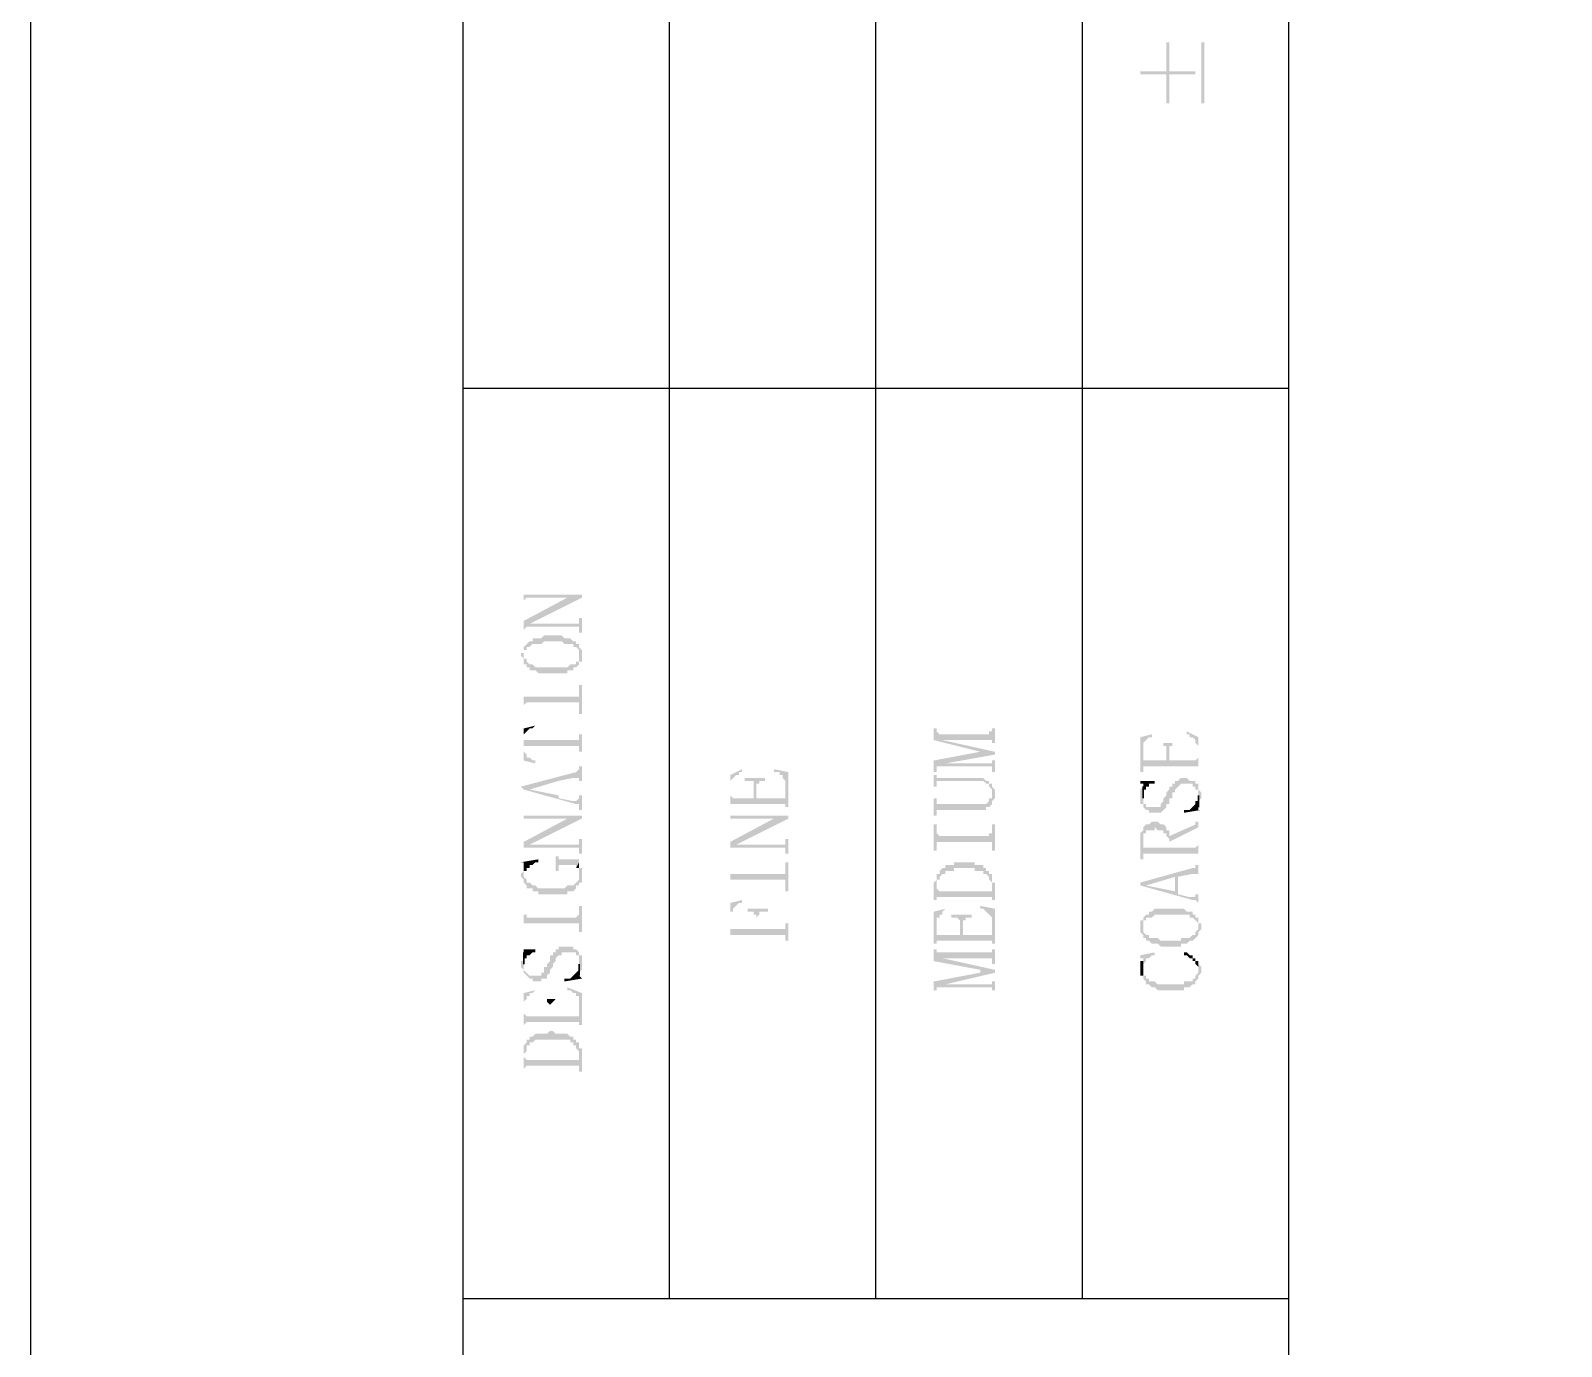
# Model space of a CAD drawing. Header units: inches. Extents: x 3613 to 8393, y -2205 to -794.
# Drawn here: x 3613.22 to 3636.98, y -1988.51 to -1968.09 of the extents above; entities that cross this region are included whole.
import ezdxf

# ---------------------------------------------------------------- set-up
doc = ezdxf.new("R2010")
doc.units = ezdxf.units.IN
doc.header["$MEASUREMENT"] = 0

msp = doc.modelspace()

# ---------------------------------------------------------------- hatches: boundary and pattern name
at = {"transparency": 33554559}
for points in [[(3630.443, -1968.721), (3630.443, -1968.766), (3630.85, -1968.766), (3630.85, -1969.218), (3630.895, -1969.218), (3630.895, -1968.766), (3631.301, -1968.766), (3631.301, -1968.721), (3630.895, -1968.721), (3630.895, -1968.27), (3630.85, -1968.27), (3630.85, -1968.721)], [(3631.436, -1969.218), (3631.436, -1968.27), (3631.391, -1968.27), (3631.391, -1969.218)], [(3620.875, -1976.755), (3620.875, -1976.98), (3620.875, -1976.935), (3620.875, -1976.935), (3620.921, -1976.89), (3621.778, -1976.89), (3621.778, -1976.845), (3620.875, -1976.845)], [(3620.875, -1977.251), (3620.875, -1977.432), (3620.875, -1977.387), (3620.875, -1977.387), (3620.921, -1977.342), (3620.921, -1977.342), (3620.966, -1977.296), (3621.778, -1976.89), (3621.552, -1976.89)], [(3620.921, -1977.342), (3621.733, -1977.342), (3621.733, -1977.387), (3621.733, -1977.432), (3621.778, -1977.432), (3621.778, -1977.206), (3621.733, -1977.206), (3621.733, -1977.296), (3620.966, -1977.296)], [(3620.83, -1977.793), (3620.83, -1977.793), (3620.875, -1977.838), (3620.875, -1977.883), (3620.875, -1977.928), (3620.921, -1977.928), (3620.921, -1977.973), (3620.966, -1977.973), (3620.966, -1978.018), (3621.056, -1978.018), (3621.101, -1978.064), (3621.552, -1978.064), (3621.552, -1978.018), (3621.643, -1978.018), (3621.643, -1977.973), (3621.688, -1977.973), (3621.733, -1977.928), (3621.733, -1977.883), (3621.778, -1977.883), (3621.778, -1977.838), (3621.778, -1977.793), (3621.778, -1977.748), (3621.778, -1977.703), (3621.778, -1977.703), (3621.733, -1977.657), (3621.733, -1977.793), (3621.733, -1977.838), (3621.733, -1977.883), (3621.688, -1977.883), (3621.688, -1977.928), (3621.598, -1977.928), (3621.552, -1977.973), (3621.056, -1977.973), (3621.011, -1977.928), (3620.966, -1977.928), (3620.921, -1977.883), (3620.921, -1977.838), (3620.875, -1977.838), (3620.875, -1977.793), (3620.875, -1977.657), (3620.875, -1977.703), (3620.875, -1977.748), (3620.83, -1977.748)], [(3620.875, -1977.657), (3620.875, -1977.793), (3620.875, -1977.748), (3620.875, -1977.703), (3620.921, -1977.703), (3620.921, -1977.657), (3620.966, -1977.657), (3621.011, -1977.612), (3621.146, -1977.612), (3621.191, -1977.567), (3621.462, -1977.567), (3621.507, -1977.612), (3621.643, -1977.612), (3621.643, -1977.657), (3621.688, -1977.657), (3621.733, -1977.703), (3621.733, -1977.748), (3621.733, -1977.793), (3621.733, -1977.657), (3621.733, -1977.612), (3621.688, -1977.612), (3621.688, -1977.567), (3621.643, -1977.567), (3621.598, -1977.522), (3621.507, -1977.522), (3621.462, -1977.477), (3621.191, -1977.477), (3621.146, -1977.522), (3621.011, -1977.522), (3621.011, -1977.567), (3620.966, -1977.567), (3620.921, -1977.612), (3620.921, -1977.612)], [(3620.875, -1978.244), (3620.875, -1978.695), (3620.875, -1978.56), (3620.875, -1978.56), (3620.921, -1978.515), (3621.733, -1978.515), (3621.733, -1978.695), (3621.778, -1978.695), (3621.778, -1978.244), (3621.733, -1978.244), (3621.733, -1978.38), (3621.733, -1978.425), (3620.875, -1978.425)], [(3620.875, -1978.921), (3620.875, -1979.057), (3620.875, -1979.011), (3620.921, -1978.966), (3620.921, -1978.966), (3620.966, -1978.921), (3621.011, -1978.921), (3621.056, -1978.876), (3621.056, -1978.876)], [(3620.875, -1978.921), (3620.875, -1979.418), (3621.056, -1979.463), (3621.056, -1979.418), (3621.011, -1979.418), (3620.966, -1979.372), (3620.921, -1979.372), (3620.921, -1979.327), (3620.921, -1979.327), (3620.875, -1979.282), (3620.875, -1979.057)], [(3620.875, -1979.057), (3620.875, -1979.237), (3620.875, -1979.192), (3621.733, -1979.192), (3621.733, -1979.237), (3621.733, -1979.282), (3621.778, -1979.282), (3621.778, -1979.011), (3621.733, -1979.011), (3621.733, -1979.057), (3621.733, -1979.102), (3620.875, -1979.102)], [(3627.239, -1978.921), (3627.239, -1979.102), (3627.961, -1979.282), (3627.961, -1979.282), (3628.187, -1979.327), (3628.187, -1979.282), (3627.374, -1979.102), (3627.374, -1979.102), (3627.329, -1979.011), (3627.329, -1979.011), (3627.284, -1978.966), (3627.284, -1978.921), (3627.284, -1978.921)], [(3627.329, -1979.011), (3627.374, -1979.102), (3628.142, -1979.102), (3628.142, -1979.147), (3628.187, -1979.147), (3628.187, -1978.921), (3628.142, -1978.921), (3628.142, -1978.966), (3628.097, -1978.966), (3628.097, -1979.011)], [(3630.443, -1979.057), (3630.443, -1979.598), (3630.489, -1979.598), (3630.489, -1979.192), (3630.489, -1979.147), (3630.489, -1979.147), (3630.534, -1979.102), (3630.534, -1979.102), (3630.579, -1979.057), (3630.624, -1979.057), (3630.624, -1979.011), (3630.624, -1979.011)], [(3631.166, -1979.011), (3631.211, -1979.011), (3631.211, -1979.057), (3631.256, -1979.057), (3631.301, -1979.102), (3631.301, -1979.147), (3631.301, -1979.147), (3631.346, -1979.192), (3631.346, -1979.598), (3631.346, -1979.057), (3631.166, -1978.966)], [(3627.239, -1979.418), (3627.239, -1979.598), (3627.284, -1979.598), (3627.284, -1979.553), (3627.284, -1979.508), (3627.329, -1979.508), (3627.42, -1979.463), (3628.187, -1979.327), (3627.961, -1979.282)], [(3630.489, -1979.553), (3630.489, -1979.508), (3631.346, -1979.508), (3631.346, -1979.553), (3631.346, -1979.372), (3631.346, -1979.372), (3631.301, -1979.418), (3630.895, -1979.418), (3630.895, -1979.282), (3630.85, -1979.418), (3630.489, -1979.418), (3630.489, -1979.237)], [(3630.714, -1979.147), (3630.804, -1979.147), (3630.804, -1979.192), (3630.85, -1979.192), (3630.85, -1979.418), (3630.895, -1979.282), (3630.895, -1979.237), (3630.895, -1979.192), (3630.94, -1979.192), (3630.94, -1979.147), (3631.03, -1979.147)], [(3620.83, -1979.824), (3620.875, -1979.869), (3620.966, -1979.869), (3621.417, -1979.734), (3621.417, -1979.959), (3621.417, -1979.734), (3621.643, -1979.688), (3621.733, -1979.688), (3621.733, -1979.734), (3621.778, -1979.734), (3621.778, -1979.508), (3621.733, -1979.508), (3621.733, -1979.553), (3621.733, -1979.553), (3621.688, -1979.598), (3621.688, -1979.598)], [(3624.08, -1979.643), (3624.08, -1980.14), (3624.08, -1979.779), (3624.08, -1979.734), (3624.125, -1979.688), (3624.125, -1979.688), (3624.17, -1979.643), (3624.215, -1979.643), (3624.215, -1979.598), (3624.26, -1979.598), (3624.26, -1979.553)], [(3624.757, -1979.598), (3624.847, -1979.598), (3624.847, -1979.643), (3624.892, -1979.643), (3624.892, -1979.688), (3624.892, -1979.688), (3624.937, -1979.734), (3624.937, -1980.14), (3624.982, -1980.14), (3624.982, -1979.598), (3624.757, -1979.553)], [(3627.329, -1979.508), (3628.142, -1979.508), (3628.142, -1979.553), (3628.142, -1979.598), (3628.187, -1979.598), (3628.187, -1979.418), (3628.142, -1979.418), (3628.142, -1979.463), (3627.42, -1979.463)], [(3620.875, -1979.869), (3621.688, -1980.095), (3621.733, -1980.095), (3621.733, -1980.14), (3621.733, -1980.185), (3621.778, -1980.185), (3621.778, -1979.959), (3621.733, -1979.959), (3621.733, -1980.004), (3621.733, -1980.004), (3621.688, -1980.049), (3621.643, -1980.049), (3621.417, -1980.004), (3621.417, -1979.734), (3621.417, -1979.959), (3620.966, -1979.869), (3620.966, -1979.869)], [(3624.08, -1980.14), (3624.08, -1980.095), (3624.937, -1980.095), (3624.937, -1980.14), (3624.937, -1979.959), (3624.937, -1980.004), (3624.486, -1980.004), (3624.486, -1979.824), (3624.441, -1980.004), (3624.125, -1980.004), (3624.08, -1979.959), (3624.08, -1979.779)], [(3624.305, -1979.688), (3624.305, -1979.734), (3624.441, -1979.734), (3624.441, -1979.779), (3624.441, -1979.824), (3624.441, -1980.004), (3624.486, -1979.824), (3624.486, -1979.779), (3624.531, -1979.779), (3624.531, -1979.734), (3624.621, -1979.734), (3624.621, -1979.688)], [(3627.239, -1979.643), (3627.239, -1979.824), (3627.284, -1979.824), (3627.284, -1979.779), (3627.284, -1979.734), (3628.006, -1979.734), (3628.051, -1979.779), (3628.097, -1979.779), (3628.097, -1979.824), (3628.097, -1979.824), (3628.142, -1979.869), (3628.142, -1979.914), (3628.142, -1979.779), (3628.097, -1979.779), (3628.097, -1979.734), (3628.051, -1979.734), (3628.006, -1979.688), (3627.284, -1979.688), (3627.284, -1979.643), (3627.284, -1979.643)], [(3630.443, -1979.959), (3630.443, -1980.049), (3630.443, -1980.095), (3630.489, -1980.095), (3630.489, -1980.14), (3630.489, -1980.14), (3630.534, -1980.185), (3630.579, -1980.185), (3630.579, -1980.23), (3630.759, -1980.23), (3630.804, -1980.185), (3630.804, -1980.185), (3630.85, -1980.14), (3630.85, -1980.095), (3630.895, -1980.095), (3630.895, -1980.004), (3630.94, -1980.004), (3630.94, -1979.914), (3630.985, -1979.914), (3630.985, -1979.869), (3630.985, -1979.869), (3631.03, -1979.824), (3631.03, -1979.824), (3631.075, -1979.779), (3631.256, -1979.779), (3631.256, -1979.824), (3631.301, -1979.824), (3631.301, -1979.869), (3631.346, -1979.869), (3631.346, -1979.914), (3631.346, -1980.095), (3631.346, -1980.049), (3631.346, -1980.049), (3631.391, -1980.004), (3631.391, -1979.959), (3631.391, -1979.914), (3631.391, -1979.914), (3631.346, -1979.869), (3631.346, -1979.824), (3631.346, -1979.779), (3631.301, -1979.779), (3631.301, -1979.734), (3631.211, -1979.734), (3631.166, -1979.688), (3631.075, -1979.688), (3631.03, -1979.734), (3630.985, -1979.734), (3630.985, -1979.779), (3630.94, -1979.779), (3630.94, -1979.824), (3630.895, -1979.824), (3630.895, -1979.869), (3630.895, -1979.869), (3630.85, -1979.914), (3630.85, -1979.959), (3630.85, -1979.959), (3630.804, -1980.004), (3630.804, -1980.049), (3630.804, -1980.049), (3630.759, -1980.095), (3630.759, -1980.14), (3630.534, -1980.14), (3630.534, -1980.095), (3630.489, -1980.095), (3630.489, -1980.049), (3630.489, -1980.004), (3630.489, -1979.824), (3630.443, -1979.869), (3630.443, -1979.914)], [(3630.443, -1979.734), (3630.443, -1979.779), (3630.489, -1979.779), (3630.489, -1979.914), (3630.489, -1979.869), (3630.534, -1979.869), (3630.534, -1979.824), (3630.579, -1979.824), (3630.579, -1979.779), (3630.669, -1979.779), (3630.669, -1979.734)], [(3627.239, -1980.004), (3627.239, -1980.275), (3627.284, -1980.275), (3627.284, -1980.23), (3627.284, -1980.185), (3628.051, -1980.185), (3628.051, -1980.14), (3628.097, -1980.14), (3628.142, -1980.095), (3628.142, -1980.049), (3628.142, -1980.049), (3628.187, -1980.004), (3628.187, -1979.959), (3628.187, -1979.914), (3628.187, -1979.869), (3628.142, -1979.824), (3628.142, -1979.959), (3628.142, -1980.004), (3628.097, -1980.004), (3628.097, -1980.049), (3628.097, -1980.049), (3628.051, -1980.095), (3627.284, -1980.095), (3627.284, -1980.004)], [(3631.12, -1980.23), (3631.12, -1980.23), (3631.391, -1980.185), (3631.346, -1980.185), (3631.346, -1980.14), (3631.346, -1980.004), (3631.346, -1980.049), (3631.301, -1980.049), (3631.301, -1980.095), (3631.301, -1980.095), (3631.256, -1980.14), (3631.256, -1980.14), (3631.211, -1980.185), (3631.12, -1980.185)], [(3620.875, -1980.185), (3620.875, -1980.411), (3620.875, -1980.32), (3621.778, -1980.32), (3621.778, -1980.275), (3620.875, -1980.275)], [(3624.08, -1980.185), (3624.08, -1980.411), (3624.08, -1980.365), (3624.08, -1980.32), (3624.982, -1980.32), (3624.982, -1980.275), (3624.08, -1980.275)], [(3620.875, -1980.681), (3620.875, -1980.862), (3620.875, -1980.772), (3620.921, -1980.772), (3620.966, -1980.726), (3621.778, -1980.32), (3621.552, -1980.32)], [(3624.08, -1980.681), (3624.08, -1980.862), (3624.08, -1980.817), (3624.08, -1980.772), (3624.125, -1980.772), (3624.17, -1980.726), (3624.982, -1980.32), (3624.757, -1980.32)], [(3627.239, -1980.411), (3627.239, -1980.817), (3627.284, -1980.817), (3627.284, -1980.681), (3628.142, -1980.681), (3628.142, -1980.817), (3628.187, -1980.817), (3628.187, -1980.411), (3628.142, -1980.411), (3628.142, -1980.546), (3628.097, -1980.546), (3628.097, -1980.591), (3627.329, -1980.591), (3627.284, -1980.546), (3627.284, -1980.411)], [(3630.443, -1980.636), (3630.443, -1980.952), (3630.489, -1980.952), (3630.489, -1980.636), (3630.489, -1980.546), (3630.534, -1980.546), (3630.534, -1980.501), (3630.669, -1980.501), (3630.669, -1980.456), (3630.669, -1980.456), (3630.714, -1980.501), (3630.804, -1980.501), (3630.804, -1980.546), (3630.85, -1980.546), (3630.85, -1980.591), (3630.85, -1980.591), (3630.895, -1980.636), (3630.895, -1980.772), (3630.895, -1980.501), (3630.85, -1980.501), (3630.85, -1980.456), (3630.85, -1980.456), (3630.804, -1980.411), (3630.759, -1980.411), (3630.714, -1980.365), (3630.624, -1980.365), (3630.579, -1980.411), (3630.534, -1980.411), (3630.489, -1980.456), (3630.489, -1980.501), (3630.489, -1980.501), (3630.443, -1980.546), (3630.443, -1980.591), (3630.443, -1980.591)], [(3630.489, -1980.907), (3630.489, -1980.862), (3631.346, -1980.862), (3631.346, -1980.952), (3631.346, -1980.681), (3631.346, -1980.726), (3631.346, -1980.726), (3631.301, -1980.772), (3630.895, -1980.772), (3630.895, -1980.546), (3630.895, -1980.501), (3630.895, -1980.772), (3630.489, -1980.772), (3630.489, -1980.681)], [(3630.895, -1980.591), (3630.895, -1980.681), (3631.346, -1980.456), (3631.346, -1980.32), (3631.346, -1980.365), (3631.301, -1980.365), (3631.301, -1980.411), (3631.301, -1980.411)], [(3620.921, -1980.772), (3621.733, -1980.772), (3621.733, -1980.862), (3621.778, -1980.862), (3621.778, -1980.636), (3621.733, -1980.636), (3621.733, -1980.681), (3621.733, -1980.726), (3620.966, -1980.726)], [(3624.125, -1980.772), (3624.937, -1980.772), (3624.937, -1980.862), (3624.982, -1980.862), (3624.982, -1980.636), (3624.937, -1980.636), (3624.937, -1980.681), (3624.937, -1980.726), (3624.17, -1980.726)], [(3620.83, -1980.997), (3620.875, -1980.997), (3620.875, -1981.042), (3620.875, -1981.178), (3620.875, -1981.133), (3620.921, -1981.133), (3620.921, -1981.087), (3620.966, -1981.087), (3620.966, -1981.042), (3621.011, -1981.042), (3621.056, -1980.997), (3621.101, -1980.997), (3621.101, -1980.952)], [(3621.372, -1980.907), (3621.372, -1981.133), (3621.417, -1981.133), (3621.417, -1981.087), (3621.417, -1981.042), (3621.688, -1981.042), (3621.688, -1981.087), (3621.733, -1980.997), (3621.733, -1980.952), (3621.417, -1980.952), (3621.417, -1980.907), (3621.417, -1980.907)], [(3621.688, -1981.087), (3621.733, -1981.087), (3621.733, -1981.178), (3621.733, -1981.042), (3621.733, -1980.997)], [(3624.08, -1980.997), (3624.08, -1981.449), (3624.08, -1981.313), (3624.08, -1981.268), (3624.937, -1981.268), (3624.937, -1981.449), (3624.982, -1981.449), (3624.982, -1980.997), (3624.937, -1980.997), (3624.937, -1981.133), (3624.937, -1981.178), (3624.08, -1981.178), (3624.08, -1981.133)], [(3627.239, -1981.358), (3627.239, -1981.584), (3627.284, -1981.584), (3627.284, -1981.358), (3627.284, -1981.313), (3627.284, -1981.268), (3627.329, -1981.268), (3627.329, -1981.223), (3627.329, -1981.223), (3627.374, -1981.178), (3627.42, -1981.178), (3627.42, -1981.133), (3627.555, -1981.133), (3627.555, -1981.087), (3627.871, -1981.087), (3627.871, -1981.133), (3628.006, -1981.133), (3628.006, -1981.178), (3628.051, -1981.178), (3628.097, -1981.223), (3628.097, -1981.268), (3628.097, -1981.268), (3628.142, -1981.313), (3628.142, -1981.584), (3628.187, -1981.584), (3628.187, -1981.358), (3628.187, -1981.313), (3628.142, -1981.313), (3628.142, -1981.223), (3628.142, -1981.178), (3628.097, -1981.178), (3628.097, -1981.133), (3628.051, -1981.133), (3628.051, -1981.087), (3628.006, -1981.087), (3628.006, -1981.042), (3627.871, -1981.042), (3627.871, -1980.997), (3627.555, -1980.997), (3627.555, -1981.042), (3627.42, -1981.042), (3627.42, -1981.087), (3627.374, -1981.087), (3627.329, -1981.133), (3627.329, -1981.178), (3627.284, -1981.178), (3627.284, -1981.223), (3627.284, -1981.268), (3627.284, -1981.268), (3627.239, -1981.313), (3627.239, -1981.313)], [(3630.443, -1981.313), (3630.443, -1981.358), (3630.534, -1981.358), (3630.985, -1981.223), (3630.985, -1981.449), (3631.03, -1981.223), (3631.256, -1981.178), (3631.346, -1981.178), (3631.346, -1981.223), (3631.346, -1980.997), (3631.346, -1981.042), (3631.301, -1981.042), (3631.301, -1981.087), (3631.256, -1981.087)], [(3620.83, -1981.178), (3620.83, -1981.223), (3620.83, -1981.223), (3620.875, -1981.268), (3620.875, -1981.313), (3620.875, -1981.313), (3620.921, -1981.358), (3620.921, -1981.403), (3621.011, -1981.403), (3621.011, -1981.449), (3621.101, -1981.449), (3621.101, -1981.494), (3621.552, -1981.494), (3621.552, -1981.449), (3621.643, -1981.449), (3621.688, -1981.403), (3621.688, -1981.358), (3621.733, -1981.358), (3621.733, -1981.313), (3621.778, -1981.313), (3621.778, -1981.268), (3621.778, -1981.178), (3621.778, -1981.133), (3621.778, -1981.087), (3621.733, -1981.087), (3621.733, -1981.223), (3621.733, -1981.268), (3621.733, -1981.268), (3621.688, -1981.313), (3621.688, -1981.313), (3621.643, -1981.358), (3621.552, -1981.358), (3621.507, -1981.403), (3621.101, -1981.403), (3621.056, -1981.358), (3621.011, -1981.358), (3620.966, -1981.313), (3620.921, -1981.313), (3620.921, -1981.268), (3620.921, -1981.268), (3620.875, -1981.223), (3620.875, -1981.087), (3620.875, -1981.133), (3620.875, -1981.133)], [(3630.443, -1981.358), (3631.256, -1981.584), (3631.301, -1981.584), (3631.346, -1981.629), (3631.346, -1981.674), (3631.346, -1981.449), (3631.346, -1981.494), (3631.301, -1981.494), (3631.301, -1981.539), (3631.211, -1981.539), (3631.03, -1981.494), (3631.03, -1981.223), (3630.985, -1981.449), (3630.534, -1981.358), (3630.534, -1981.358)], [(3627.284, -1981.584), (3627.284, -1981.539), (3628.142, -1981.539), (3628.142, -1981.584), (3628.142, -1981.403), (3628.142, -1981.449), (3627.329, -1981.449), (3627.284, -1981.403), (3627.284, -1981.358)], [(3620.875, -1981.674), (3620.875, -1982.08), (3620.875, -1981.945), (3621.733, -1981.945), (3621.733, -1982.08), (3621.778, -1982.08), (3621.778, -1981.674), (3621.733, -1981.674), (3621.733, -1981.81), (3621.733, -1981.81), (3621.688, -1981.855), (3620.921, -1981.855), (3620.921, -1981.81), (3620.875, -1981.81)], [(3624.08, -1981.629), (3624.08, -1982.216), (3624.08, -1981.855), (3624.08, -1981.764), (3624.125, -1981.764), (3624.125, -1981.719), (3624.125, -1981.719), (3624.17, -1981.674), (3624.17, -1981.674), (3624.215, -1981.629), (3624.26, -1981.629), (3624.26, -1981.584)], [(3627.961, -1981.719), (3628.006, -1981.719), (3628.051, -1981.764), (3628.051, -1981.764), (3628.097, -1981.81), (3628.097, -1981.81), (3628.142, -1981.855), (3628.142, -1981.9), (3628.142, -1982.261), (3628.187, -1982.261), (3628.187, -1981.719), (3627.961, -1981.674)], [(3624.08, -1982.171), (3624.08, -1982.126), (3624.937, -1982.126), (3624.937, -1982.216), (3624.982, -1982.216), (3624.982, -1981.945), (3624.937, -1981.945), (3624.937, -1981.99), (3624.937, -1982.035), (3624.486, -1982.035), (3624.486, -1981.855), (3624.486, -1982.035), (3624.08, -1982.035), (3624.08, -1981.855)], [(3624.351, -1981.719), (3624.351, -1981.764), (3624.441, -1981.764), (3624.441, -1981.81), (3624.486, -1981.81), (3624.486, -1982.035), (3624.486, -1981.855), (3624.486, -1981.855), (3624.531, -1981.81), (3624.531, -1981.764), (3624.667, -1981.764), (3624.667, -1981.719)], [(3627.239, -1981.764), (3627.239, -1982.261), (3627.284, -1982.261), (3627.284, -1981.9), (3627.284, -1981.855), (3627.329, -1981.855), (3627.329, -1981.81), (3627.374, -1981.81), (3627.374, -1981.764), (3627.374, -1981.764), (3627.42, -1981.719), (3627.465, -1981.719), (3627.42, -1981.719)], [(3627.284, -1982.261), (3627.284, -1982.216), (3628.142, -1982.216), (3628.142, -1982.261), (3628.142, -1982.08), (3628.142, -1982.126), (3627.69, -1982.126), (3627.69, -1981.945), (3627.645, -1982.126), (3627.284, -1982.126), (3627.284, -1982.08), (3627.284, -1981.9)], [(3627.51, -1981.81), (3627.51, -1981.855), (3627.6, -1981.855), (3627.645, -1981.9), (3627.645, -1981.945), (3627.645, -1982.126), (3627.69, -1981.945), (3627.69, -1981.9), (3627.735, -1981.9), (3627.735, -1981.855), (3627.826, -1981.855), (3627.826, -1981.81)], [(3630.443, -1981.99), (3630.443, -1982.035), (3630.443, -1982.08), (3630.443, -1982.08), (3630.489, -1982.126), (3630.489, -1982.171), (3630.534, -1982.171), (3630.534, -1982.216), (3630.579, -1982.216), (3630.624, -1982.261), (3630.714, -1982.261), (3630.759, -1982.306), (3631.075, -1982.306), (3631.075, -1982.261), (3631.166, -1982.261), (3631.211, -1982.216), (3631.256, -1982.216), (3631.301, -1982.171), (3631.301, -1982.171), (3631.346, -1982.126), (3631.346, -1982.08), (3631.346, -1982.08), (3631.391, -1982.035), (3631.391, -1981.99), (3631.391, -1981.945), (3631.346, -1981.945), (3631.346, -1981.9), (3631.346, -1981.99), (3631.346, -1982.035), (3631.346, -1982.035), (3631.301, -1982.08), (3631.301, -1982.126), (3631.256, -1982.126), (3631.211, -1982.171), (3631.075, -1982.171), (3631.075, -1982.216), (3630.759, -1982.216), (3630.714, -1982.171), (3630.579, -1982.171), (3630.579, -1982.126), (3630.534, -1982.126), (3630.489, -1982.08), (3630.489, -1982.035), (3630.489, -1981.9), (3630.443, -1981.9), (3630.443, -1981.945)], [(3630.489, -1981.9), (3630.489, -1981.99), (3630.489, -1981.945), (3630.489, -1981.9), (3630.534, -1981.9), (3630.534, -1981.855), (3630.624, -1981.855), (3630.669, -1981.81), (3631.211, -1981.81), (3631.211, -1981.855), (3631.256, -1981.855), (3631.301, -1981.9), (3631.301, -1981.9), (3631.346, -1981.945), (3631.346, -1981.99), (3631.346, -1981.855), (3631.301, -1981.855), (3631.301, -1981.81), (3631.256, -1981.81), (3631.256, -1981.764), (3631.166, -1981.764), (3631.12, -1981.719), (3630.669, -1981.719), (3630.624, -1981.764), (3630.579, -1981.764), (3630.579, -1981.81), (3630.534, -1981.81), (3630.489, -1981.855), (3630.489, -1981.855)], [(3620.83, -1982.577), (3620.83, -1982.622), (3620.83, -1982.622), (3620.875, -1982.667), (3620.875, -1982.712), (3620.875, -1982.712), (3620.921, -1982.757), (3620.921, -1982.757), (3620.966, -1982.803), (3621.011, -1982.803), (3621.011, -1982.848), (3621.146, -1982.848), (3621.146, -1982.803), (3621.236, -1982.803), (3621.236, -1982.757), (3621.236, -1982.757), (3621.282, -1982.712), (3621.282, -1982.667), (3621.282, -1982.667), (3621.327, -1982.622), (3621.327, -1982.577), (3621.327, -1982.577), (3621.372, -1982.532), (3621.372, -1982.487), (3621.372, -1982.487), (3621.417, -1982.441), (3621.462, -1982.441), (3621.462, -1982.396), (3621.688, -1982.396), (3621.688, -1982.441), (3621.733, -1982.441), (3621.733, -1982.487), (3621.733, -1982.712), (3621.778, -1982.667), (3621.778, -1982.577), (3621.778, -1982.487), (3621.778, -1982.441), (3621.733, -1982.441), (3621.733, -1982.396), (3621.733, -1982.396), (3621.688, -1982.351), (3621.643, -1982.351), (3621.643, -1982.306), (3621.417, -1982.306), (3621.417, -1982.351), (3621.372, -1982.351), (3621.372, -1982.396), (3621.327, -1982.396), (3621.327, -1982.441), (3621.282, -1982.441), (3621.282, -1982.532), (3621.282, -1982.532), (3621.236, -1982.577), (3621.236, -1982.622), (3621.191, -1982.622), (3621.191, -1982.667), (3621.191, -1982.712), (3621.146, -1982.712), (3621.146, -1982.757), (3620.966, -1982.757), (3620.921, -1982.712), (3620.921, -1982.712), (3620.875, -1982.667), (3620.875, -1982.441), (3620.875, -1982.487), (3620.875, -1982.532), (3620.83, -1982.532)], [(3620.83, -1982.351), (3620.875, -1982.351), (3620.875, -1982.396), (3620.875, -1982.532), (3620.875, -1982.487), (3620.921, -1982.487), (3620.921, -1982.441), (3620.966, -1982.441), (3621.011, -1982.396), (3621.056, -1982.396), (3621.056, -1982.351), (3621.056, -1982.351)], [(3627.239, -1982.351), (3627.239, -1982.532), (3627.961, -1982.667), (3627.961, -1982.712), (3628.187, -1982.712), (3628.187, -1982.667), (3627.374, -1982.487), (3627.374, -1982.487), (3627.329, -1982.396), (3627.284, -1982.396), (3627.284, -1982.351), (3627.284, -1982.351)], [(3627.329, -1982.396), (3627.374, -1982.487), (3628.142, -1982.487), (3628.142, -1982.532), (3628.142, -1982.577), (3628.187, -1982.577), (3628.187, -1982.351), (3628.142, -1982.351), (3628.142, -1982.396), (3628.097, -1982.396)], [(3630.443, -1982.441), (3630.443, -1982.487), (3630.489, -1982.487), (3630.489, -1982.757), (3630.489, -1982.622), (3630.489, -1982.577), (3630.489, -1982.577), (3630.534, -1982.532), (3630.534, -1982.487), (3630.579, -1982.487), (3630.624, -1982.441), (3630.669, -1982.441), (3630.669, -1982.396)], [(3631.12, -1982.441), (3631.166, -1982.441), (3631.211, -1982.487), (3631.256, -1982.487), (3631.256, -1982.532), (3631.301, -1982.532), (3631.301, -1982.577), (3631.301, -1982.577), (3631.346, -1982.622), (3631.346, -1982.667), (3631.346, -1982.532), (3631.301, -1982.532), (3631.301, -1982.487), (3631.256, -1982.487), (3631.256, -1982.441), (3631.211, -1982.441), (3631.166, -1982.396), (3631.12, -1982.396)], [(3621.507, -1982.803), (3621.507, -1982.848), (3621.778, -1982.803), (3621.778, -1982.803), (3621.733, -1982.757), (3621.733, -1982.622), (3621.733, -1982.667), (3621.733, -1982.667), (3621.688, -1982.712), (3621.688, -1982.712), (3621.643, -1982.757), (3621.643, -1982.757), (3621.598, -1982.803), (3621.552, -1982.803)], [(3630.443, -1982.622), (3630.443, -1982.667), (3630.443, -1982.712), (3630.443, -1982.757), (3630.489, -1982.757), (3630.489, -1982.487), (3630.489, -1982.532), (3630.443, -1982.532), (3630.443, -1982.577)], [(3630.489, -1982.757), (3630.489, -1982.803), (3630.489, -1982.803), (3630.534, -1982.848), (3630.534, -1982.893), (3630.579, -1982.893), (3630.624, -1982.938), (3630.669, -1982.938), (3630.714, -1982.983), (3631.12, -1982.983), (3631.12, -1982.938), (3631.211, -1982.938), (3631.256, -1982.893), (3631.301, -1982.893), (3631.301, -1982.848), (3631.301, -1982.848), (3631.346, -1982.803), (3631.346, -1982.757), (3631.346, -1982.757), (3631.391, -1982.712), (3631.391, -1982.667), (3631.391, -1982.622), (3631.391, -1982.622), (3631.346, -1982.577), (3631.346, -1982.532), (3631.346, -1982.667), (3631.346, -1982.712), (3631.346, -1982.712), (3631.301, -1982.757), (3631.301, -1982.803), (3631.256, -1982.803), (3631.256, -1982.848), (3631.12, -1982.848), (3631.12, -1982.893), (3630.714, -1982.893), (3630.669, -1982.848), (3630.579, -1982.848), (3630.579, -1982.803), (3630.534, -1982.803), (3630.534, -1982.757), (3630.489, -1982.757), (3630.489, -1982.712), (3630.489, -1982.667), (3630.489, -1982.667)], [(3627.239, -1982.848), (3627.239, -1982.983), (3627.284, -1982.983), (3627.284, -1982.938), (3627.329, -1982.938), (3627.42, -1982.893), (3628.187, -1982.712), (3627.961, -1982.712)], [(3627.329, -1982.938), (3628.142, -1982.938), (3628.142, -1982.983), (3628.187, -1982.983), (3628.187, -1982.848), (3628.142, -1982.848), (3628.142, -1982.893), (3627.42, -1982.893)], [(3620.875, -1983.028), (3620.875, -1983.525), (3620.875, -1983.164), (3620.875, -1983.164), (3620.921, -1983.118), (3620.921, -1983.073), (3620.966, -1983.073), (3620.966, -1983.028), (3621.011, -1983.028), (3621.056, -1982.983), (3621.056, -1982.983)], [(3621.146, -1983.118), (3621.236, -1983.118), (3621.236, -1983.164), (3621.236, -1983.164), (3621.282, -1983.209), (3621.282, -1983.389), (3621.282, -1983.209), (3621.282, -1983.209), (3621.327, -1983.164), (3621.327, -1983.164), (3621.372, -1983.118), (3621.417, -1983.118)], [(3621.552, -1982.983), (3621.598, -1982.983), (3621.643, -1983.028), (3621.688, -1983.028), (3621.688, -1983.073), (3621.733, -1983.073), (3621.733, -1983.164), (3621.733, -1983.525), (3621.778, -1983.525), (3621.778, -1983.028), (3621.552, -1982.938)], [(3620.875, -1983.525), (3620.875, -1983.525), (3620.921, -1983.479), (3621.733, -1983.479), (3621.733, -1983.525), (3621.733, -1983.344), (3621.733, -1983.389), (3621.282, -1983.389), (3621.282, -1983.209), (3621.282, -1983.389), (3620.921, -1983.389), (3620.875, -1983.344), (3620.875, -1983.209)], [(3620.875, -1983.976), (3620.875, -1984.247), (3620.875, -1983.976), (3620.875, -1983.976), (3620.921, -1983.931), (3620.921, -1983.886), (3620.921, -1983.841), (3620.966, -1983.841), (3620.966, -1983.795), (3621.011, -1983.795), (3621.056, -1983.75), (3621.598, -1983.75), (3621.598, -1983.795), (3621.643, -1983.795), (3621.643, -1983.841), (3621.688, -1983.841), (3621.688, -1983.886), (3621.688, -1983.886), (3621.733, -1983.931), (3621.733, -1983.976), (3621.733, -1984.247), (3621.778, -1984.247), (3621.778, -1983.976), (3621.778, -1983.886), (3621.733, -1983.886), (3621.733, -1983.841), (3621.733, -1983.795), (3621.688, -1983.795), (3621.688, -1983.75), (3621.643, -1983.75), (3621.643, -1983.705), (3621.598, -1983.705), (3621.552, -1983.66), (3621.372, -1983.66), (3621.327, -1983.615), (3621.282, -1983.615), (3621.236, -1983.66), (3621.056, -1983.66), (3621.011, -1983.705), (3620.966, -1983.705), (3620.966, -1983.75), (3620.921, -1983.75), (3620.921, -1983.795), (3620.921, -1983.795), (3620.875, -1983.841), (3620.875, -1983.931)], [(3620.875, -1984.202), (3620.875, -1984.202), (3620.921, -1984.156), (3621.733, -1984.156), (3621.733, -1984.202), (3621.733, -1984.021), (3621.733, -1984.066), (3620.921, -1984.066), (3620.875, -1984.021), (3620.875, -1984.021)]]:
    msp.add_hatch(color=256, dxfattribs=at).paths.add_polyline_path(points)

# ---------------------------------------------------------------- linework, layer by layer
msp.add_line((3619.928, -1913.853), (3619.928, -2200.594))
for points in [[(4033.221, -2204.853), (4033.221, -1907.853), (3613.221, -1907.853), (3613.221, -2204.853)], [(3630.489, -1979.824), (3630.489, -1980.004), (3630.489, -1979.959), (3630.489, -1979.824)], [(3631.346, -1980.004), (3631.346, -1980.14), (3631.346, -1980.095), (3631.346, -1979.959)], [(3620.875, -1982.441), (3620.875, -1982.577), (3620.875, -1982.396)], [(3621.733, -1982.622), (3621.733, -1982.757), (3621.733, -1982.712), (3621.733, -1982.577), (3621.733, -1982.577)]]:
    msp.add_lwpolyline(points, close=True)
for points in [[(3623.132, -1913.853), (3623.132, -1987.767)], [(3626.336, -1913.853), (3626.336, -1987.767)], [(3629.541, -1913.853), (3629.541, -1987.767)], [(3632.745, -1913.853), (3632.745, -2200.594)], [(3619.928, -1973.641), (3632.745, -1973.641)], [(3619.928, -1987.767), (3632.745, -1987.767)]]:
    msp.add_lwpolyline(points)

doc.saveas('drawing.dxf')
